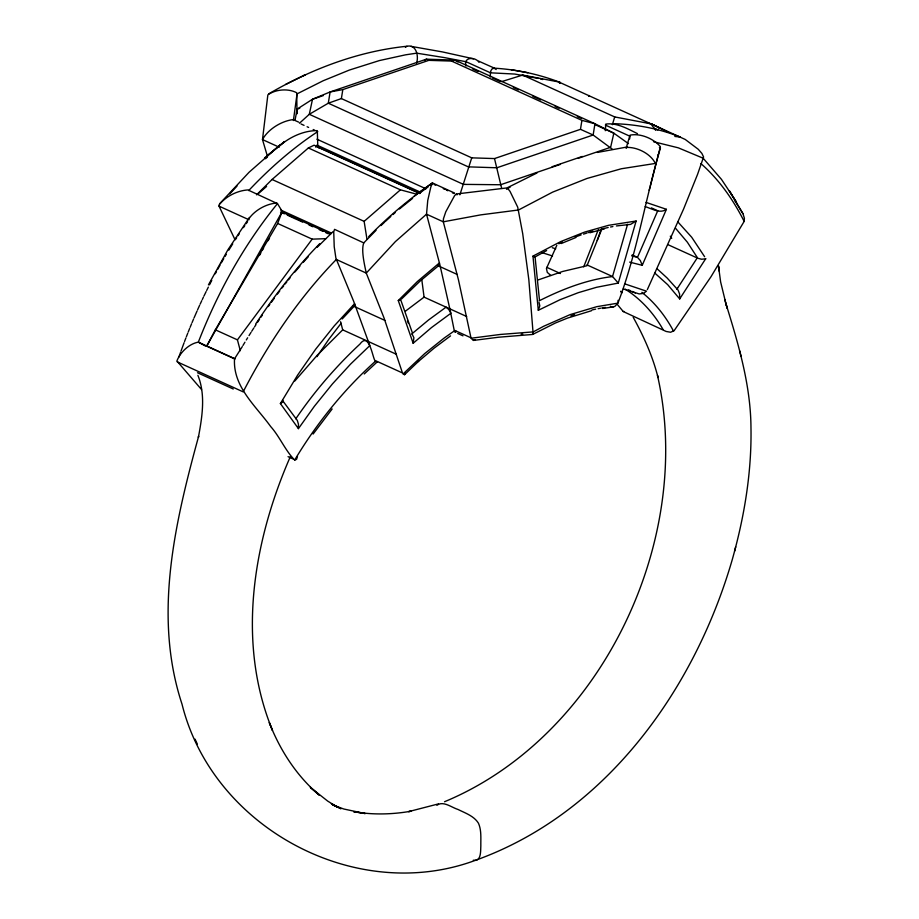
<?xml version="1.0" encoding="UTF-8"?>
<svg xmlns="http://www.w3.org/2000/svg" width="919" height="919" viewBox="0 0 919 919"><rect width="100%" height="100%" fill="white"/><g stroke="black" fill="none" stroke-linecap="round" stroke-linejoin="round"><path stroke-width="1.38" d="M297.021 113.646L296.711 92.773C288.325 88.213 275.539 89.269 267.854 94.875L262.489 139.585L267.463 156.391M297.044 113.577L297.067 109.154L312.506 99.252L330.105 91.957L426.405 59.184L454.974 60.103L594.949 123.755L613.846 133.186L628.47 143.64M416.606 63.078C418.811 56.208 416.445 44.112 406.945 46.249C357.951 51.269 311.013 69.224 268.647 93.899M605.276 130.716L605.805 124.088C616.833 122.514 627.78 128.844 637.453 133.634M466.036 65.973C462.958 56.737 475.491 56.679 478.994 62.308M629.641 138.953L630.078 135.127C640.543 133.106 653.478 138.574 660.382 146.626L650.284 186.339M490.367 77.035C490.309 74.14 489.884 68.397 494.112 68.167C516.639 69.488 538.971 74.232 560.027 82.377L559.728 83.181M618.039 301.363L618.073 300.295M617.993 302.454L617.982 302.994C637.177 252.748 645.218 199.147 660.451 147.925L659.394 147.454M647.321 289.634L683.564 209.107L697.59 174.288L703.586 156.977L701.898 153.439L698.268 149.292L685.206 139.447L651.192 123.835L647.367 123.031M297.48 456.215L296.642 459.224L294.942 460.086M602.025 228.647L586.977 265.74L562.784 271.427L538.293 279.881M654.868 273.138L667.722 284.706L679.692 298.916L679.578 293.965L678.061 290.094L667.16 278.02L656.97 268.681M376.066 230.313L363.775 242.892L334.55 229.348L333.746 231.841L334.217 246.706L335.917 258.273L353.539 300.984L369.829 345.578L350.564 364.119L332.402 383.958L314.367 406.301L298.434 428.633L298.457 424.187L297.296 420.42L282.581 400.569M405.371 372.689L404.555 374.688L418.616 361.259M299.468 123.226L309.301 114.301L328.301 103.204L341.374 98.574L342.821 89.602L428.794 60.355L451.551 61.079L454.974 60.103L457.949 61.987M341.374 98.574L471.734 157.85L494.502 158.573L580.475 129.326L581.911 120.366L451.551 61.079M588.999 96.127L589.068 95.542L588.551 96.277M295.068 120.251L297.067 109.154L299.778 108.235M636.12 221.008L618.28 283.075L596.569 287.291L578.315 292.667L560.062 299.709L538.304 310.289L532.951 256.114L560.728 241.582L584.645 232.082L608.504 225.327L636.12 221.008L630.629 224.374L616.385 225.948M197.895 375.308C205.833 395.055 202.123 417.065 198.401 437.341L198.607 436.341C174.92 523.003 152.899 615.822 182.019 704.172C212.645 827.582 355.458 904.79 475.318 860.368C605.897 813.66 694.442 689.583 732.144 560.027C744.298 517.041 751.753 472.435 750.972 427.68C750.708 384.9 738.267 343.614 725.746 303.109L727.216 308.279L724.689 299.456M456.215 331.311L455.824 332.23M734.568 551.239L735.717 546.839M626.344 147.545L629.699 136.127L605.334 125.053M627.608 224.202L612.536 276.516L618.28 283.075M617.579 304.752L623.254 311.541L666.149 331.46L670.629 332.253L674.144 330.645L711.019 276.699L744.149 221.41L744.401 218.228L742.931 213.645L734.66 200.308M649.193 190.267L649.917 187.648M612.353 124.72L614.696 116.931L522.635 75.071L501.648 81.607M459.879 194.828L471.734 157.85M532.894 334.125L533.009 332.035L543.554 326.314L570.159 314.597L596.81 306.67L617.924 303.144L614.742 306.509L611.905 306.992L610.365 306.268M430.391 185.362L432.619 183.823L432.527 183.042L430.85 186.902L427.749 200.445L426.531 214.184L439.787 264.362L450.838 313.31L431.471 327.589L413.159 343.258L413.883 337.732L412.183 334.194M597.247 240.445L601.198 229.095M178.895 357.066L180.595 352.264M181.02 351.069L184.099 342.707M626.126 148.396L626.471 147.442C637.005 146.845 650.767 153.714 655.35 163.433L621.359 168.751L586.988 178.47L552.606 192.14L518.546 209.98L480.717 214.874L443.303 221.812L426.531 214.184L395.365 241.628L366.267 273.092L383.878 317.549L402.465 372.942L374.791 360.363C372.275 355.699 368.921 331.816 359.984 344.039C335.929 366.451 314.137 391.827 295.78 418.823M234.609 358.869L206.683 346.164L215.345 329.818L277.653 223.455L281.972 212.025L330.564 234.127M184.547 341.512L185.902 337.951M186.362 336.768L187.752 333.218M583.714 266.832L598.258 229.727M188.223 332.035L189.636 328.497M290.37 456.548C253.162 541.452 236.24 642.209 272.472 730.375L269.29 722.587C279.985 750.145 296.538 775.808 319.169 795.061L310.335 787.376L327.681 801.081L336.974 806.848L331.38 803.734L341.041 808.743L332.908 804.998M190.118 327.325L191.566 323.81M646.046 202.398L666.413 209.302L642.232 265.315L629.664 262.122M192.048 322.638L193.53 319.134M194.024 317.974L197.057 311.013M201.537 389.541L176.885 360.995C180.193 352.322 189.119 343.717 198.332 342.144C217.665 292.426 243.719 245.074 277.469 203.639L276.676 203.03C266.188 203.846 255 210.118 248.9 218.699L248.98 219.767L219.032 206.143L218.963 205.086C225.523 196.517 237.148 190.612 247.889 189.934L277.469 203.639L283.431 213.38M556.834 245.327L546.437 268.486L547.287 272.38L550.906 275.516M623.254 311.541L623.944 311.403M197.562 309.852L199.641 305.246M200.17 304.109L201.766 300.674M202.295 299.537L203.375 297.262M559.499 83.33L560.027 82.377M203.915 296.125L206.109 291.599M206.672 290.473L208.349 287.096M209.475 284.856L211.761 280.41M208.441 284.89L227.797 249.991L249.44 217.435M215.264 273.782L216.459 271.587M217.654 269.405L220.066 265.063M259.434 255.448L260.824 252.955M262.214 250.473L263.604 247.981M206.683 346.164L281.972 212.025M268.084 240.698L269.485 238.216M298.434 428.633L280.387 403.567L297.607 375.124L315.654 349.209L334.206 325.946L354.585 303.684L354.757 305.579L353.287 305.924M375.159 361.489C343.511 389.978 316.561 423.556 294.677 460.04C285.281 450.609 279.721 436.628 270.657 426.519C255.746 405.842 232.806 386.669 234.517 358.835L242.294 346.612M221.295 262.903L223.765 258.607M538.304 310.289L539.798 305.843L539.028 302.385M225.017 256.481L226.281 254.356M242.949 345.498L244.948 342.19M228.82 250.14L232.714 243.88M246.292 339.984L247.648 337.778M249.015 335.584L251.071 332.299M705.712 258.687L679.692 298.916M377.491 361.638L364.246 373.976M251.76 331.208L253.851 327.945M316.963 356.687L328.703 339.456L341.121 323.293M235.344 239.756L236.665 237.711M254.552 326.865L255.964 324.694M238.01 235.678L239.354 233.656M257.377 322.535L259.514 319.307M255.677 324.016L256.056 323.465C274.781 294.999 295.895 268.072 319.72 243.684M676.947 289.117L697.199 257.952L667.699 244.546M260.962 317.17L262.409 315.033M677.039 288.842L677.521 288.129M243.432 227.636L244.81 225.649M246.189 223.673L247.579 221.72M268.291 306.555L269.795 304.465M271.3 302.362L274.333 298.204M240.296 350.702L237.435 339.858L312.173 239.147L325.843 238.676M279.433 146.052C289.428 137.149 303.867 130.429 317.308 130.647L317.767 145.501L319.054 148.062M277.4 294.069L279.732 291.001M313.115 434.044L332.15 408.966M282.076 287.934L283.661 285.912M285.246 283.891L286.831 281.88M354.654 305.74L342.19 318.973M288.44 279.881L290.048 277.894M294.838 380.994L317.342 355.125L342.695 329.864L340.593 321.742M377.318 361.868L375.354 361.431M436.87 805.308C443.211 800.495 451.528 807.456 457.984 809.455C465.29 813.085 473.94 815.957 478.454 823.217C481.613 830.328 480.706 838.381 480.832 845.974C480.522 851.166 481.407 861.804 473.319 860.218M294.942 271.978L299.916 266.142M303.27 262.306L308.382 256.642M219.538 203.846L249.06 172.267L280.456 144.685M229.727 193.932L237.022 186.075M413.159 343.258L398.26 300.536L417.364 281.547L439.431 262.903L439.167 265.223L419.799 281.363L401.58 298.974M248.704 190.566C269.497 168.499 292.414 148.292 317.756 131.589M317.055 247.406L333.183 231.519M368.749 236.597C388.151 216.689 409.529 198.745 432.412 182.95L454.503 193.001M256.539 194.828L272.07 179.481L308.359 147.97L314.114 145.191L420.132 193.404M475.031 339.605L473.457 340.421L498.649 337.216L532.388 334.482M380.937 225.603L384.441 222.295M405.405 47.363L406.945 46.249M385.153 221.64L390.816 216.47M411.746 333.965L428.622 319.915L446.083 307.141L448.794 309.519L450.655 312.759L454.181 330.162L470.965 337.79L458.478 279.904L443.303 221.812L443.44 218.791L445.772 211.818L454.606 195.621L456.318 193.989L506.955 187.924L536.995 172.99M392.964 214.575L395.113 212.691M418.283 361.569L434.055 348.198L450.551 335.872M265.488 158.734L267.44 157.034M257.952 193.955L266.59 186.454M315.791 147.224L317.767 145.501M366.957 239.101L364.131 221.353L400.42 189.831L416.858 194.231M399.432 208.992L412.585 198.378M264.534 157.953L284.591 141.526L268.314 154.806M405.578 311.059L424.073 297.136L466.691 316.515M419.236 193.346L428.151 186.913M414.343 196.034L432.412 182.95M424.98 60.16L426.405 59.184L428.794 60.355M454.308 331.506L454.377 330.863L444.268 337.974L424.704 353.585L403.004 373.999L404.532 374.699M666.367 209.325C660.359 213.656 653.765 209.566 645.195 206.58M400.385 300.18L398.306 300.536M438.995 265.373L437.708 265.499M546.621 250.588L535.065 256.918L539.453 299.962M510.194 187.085L506.484 189.107L507.506 188.154L510.011 191.359L517.707 207.154L522.704 233.644L528.839 279.732L532.997 331.908L500.258 334.459L471.079 338.238L473.411 340.432M532.629 334.459L555.467 322.983L567.471 318.112L591.491 310.725M538.993 300.915C561.991 289.29 586.988 279.548 612.514 276.573M302.638 76.105L305.395 74.749L285.568 84.468M558.786 243.742L562.325 242.179M561.233 243.535L575.903 237.504M444.532 801.736C601.635 736.464 694.775 539.442 657.499 375.515L658.027 377.56C652.754 356.365 643.714 336.331 633.202 317.273M280.387 403.567L282.661 402.04L282.742 400.236M552.089 166.73L582.313 156.437M575.283 236.976L581.176 234.885M323.385 95.553L312.506 99.252L309.301 114.301L463.406 184.374L500.556 184.753L560.349 164.409M578.017 158.401L610.641 147.293L613.846 133.186L595.558 124.869M583.542 234.127L587.069 232.966M570.94 315.883L574.662 314.666M438.524 803.884L408.599 811.626L410.965 811.213C392.057 814.544 372.563 814.946 353.62 811.672L365.234 813.579L343.729 808.996L333.16 805.055M657.636 155.265L658.486 155.001M705.735 258.848L701.519 259.227L697.762 258.239L687.355 242.202L675.488 228.199M588.252 232.622L592.962 231.22M589.918 232.748L604.518 228.82M602.359 228.797L608.206 227.498M674.845 136.449L680.14 137C658.9 128.534 636.166 124.306 613.341 123.663M591.974 309.956L595.673 309.152M597.407 152.439L627.447 146.925M598.131 308.681L600.589 308.21M613.421 306.9L602.542 308.485M342.821 89.602L330.105 91.957L328.301 103.204L468.288 166.856L496.846 167.775L593.146 135.013L612.548 149.349M610.549 227.004L612.881 226.579M601.807 308.014L605.483 307.417M521.119 334.229L522.842 334.114M527.839 72.739L511.159 69.683M411.08 46.364L442.521 51.935L473.526 58.805M653.489 141.698L678.279 147.821L703.494 158.355M494.112 68.167L496.191 69.534M522.635 75.071L558.729 81.952L650.79 123.812L655.752 130.372M614.696 116.931L650.79 123.812M456.318 193.989L456.984 194.897M631.652 255.85L637.235 257.251L632.146 254.931M624.771 283.879L646.459 291.162L643.472 293.425L639.176 293.931L623.3 288.911M538.419 78.425L514.824 74.06L490.47 72.819L466.117 61.745L444.555 57.621L416.686 53.164L405.566 54.83L379.421 60.562L349.392 70.051L323.132 80.769L297.044 93.876L293.402 120.515L293.023 119.608C281.467 121.032 268.038 129.234 262.489 139.585L279.261 147.212M581.911 120.366L594.949 123.755L593.146 135.013L580.475 129.326M540.521 78.965L542.601 79.539M542.199 252.691L552.537 255.976M233.254 389.001L197.482 372.735M552.319 247.728L555.719 248.785M534.686 256.826L534.008 256.562M533.87 256.516L533.077 256.171M635.374 292.954L631.973 291.403M494.721 68.282L478.707 61.159M654.236 128.338L657.832 129.981M472.803 69.051L478.029 71.429M492.389 77.966L500.223 81.527M513.284 87.466L518.511 89.844M532.871 96.369L540.705 99.93M555.076 106.466L558.993 108.247M577.27 116.564L581.199 118.344M651.376 207.878L657.74 210.773L637.487 257.366L640.348 260.594L642.232 265.315M294.677 120.32L298.652 122.124M301.018 123.973L304.063 125.363M307.107 126.742L308.623 127.431M313.195 129.51L314.712 130.199M434.147 184.512L435.663 185.201M443.28 188.659L444.807 189.36M446.324 190.049L447.852 190.738M452.412 192.818L453.94 193.507M316.929 139.206L425.979 188.797M587.046 264.925L612.008 276.274M316.906 145.099L420.764 192.324M317.94 147.235L419.776 193.541M628.562 289.853L630.262 290.622M308.359 147.97L400.42 189.831M621.244 292.116L622.209 292.552L620.807 291.277M546.805 267.337L560.441 273.529M272.07 179.481L364.131 221.353M438.191 265.798L457.157 274.425M280.777 210.06L331.208 232.989M280.513 212.059L284.396 213.817M287.268 215.126L294.735 218.527M294.93 218.607L302.604 222.099M308.968 224.994L312.839 226.752M319.226 229.658L323.063 231.404M325.774 232.633L328.359 233.805M277.653 223.455L312.173 239.147M457.708 333.448L462.992 335.849M353.746 306.245L384.9 320.409M342.695 329.864L396.411 354.286M215.345 329.818L237.435 339.858M235.161 358.892L198.332 342.144L205.684 346.176M177.241 361.879L243.167 391.862C267.992 343.809 298.514 298.33 336.32 259.48L366.267 273.092C364.349 264.109 361.029 249.899 363.775 242.892M288.049 456.663L293.15 458.983M656.051 126.19L651.192 123.835L667.872 132.037M625.311 289.221C641.06 299.134 653.788 313.402 663.013 329.462M622.209 292.552L620.796 291.495M657.108 126.879L659.222 128.258M455.146 332.276L454.549 331.322M641.887 292.345C655.063 302.81 665.643 316.331 673.535 331.15M700.91 163.582C719.14 179.596 733.316 199.802 744.149 221.41M677.82 221.87L691.685 237.228L704.609 256.711M703.816 158.998L721.449 179.343L736.004 201.284M670.296 236.183L671.732 238.331M736.601 202.869L729.33 190.738L742.931 213.645M234.862 239.354L219.032 206.143M195.046 739.152L197.309 744.034M400.661 299.674L412.447 333.023M407.416 320.846L408.185 323.051M501.671 188.441L494.502 158.573M726.148 304.534L720.622 281.903L718.451 265.763L718.899 270.887L718.612 266.671M741.013 356.135L739.657 350.782M421.832 279.916L424.073 297.136"/></g></svg>
